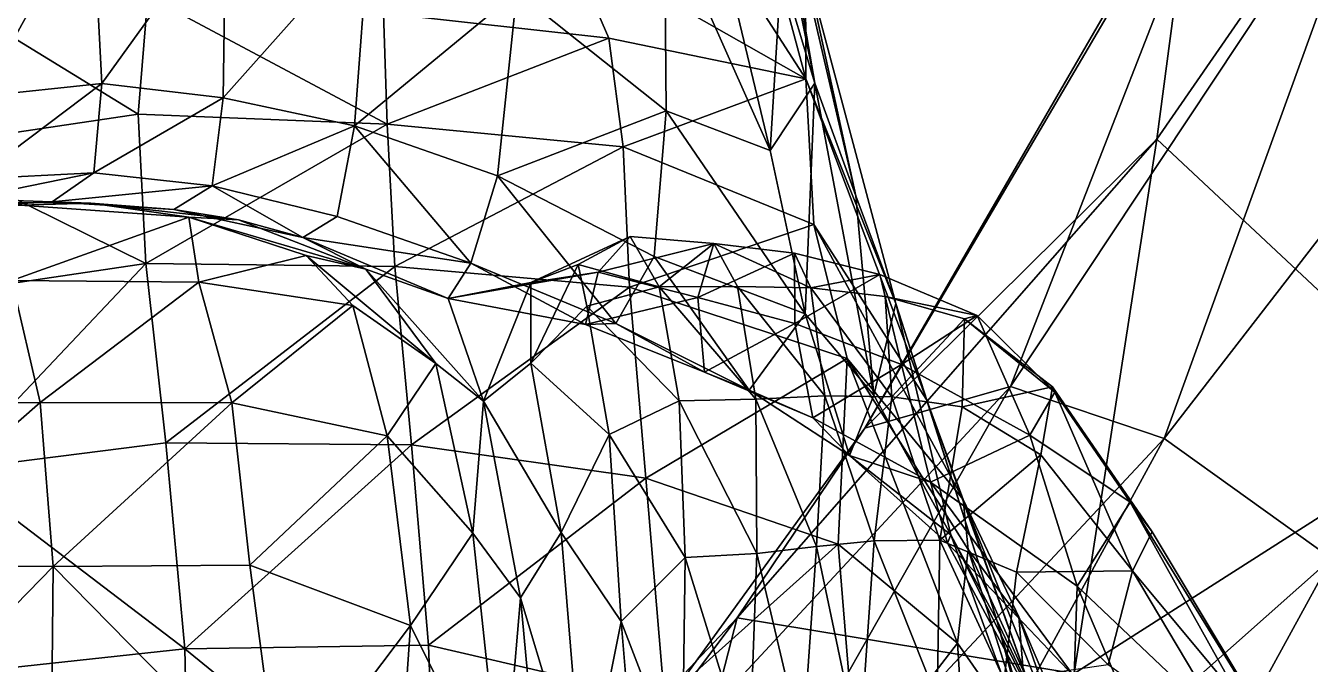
# Model space of a CAD drawing. Extents: x -76 to 76, y -20 to 79.
# Drawn here: x -5.018 to -2.547, y 13.309 to 14.537 of the extents above; entities that cross this region are included whole.
import ezdxf

# ---------------------------------------------------------------- set-up
doc = ezdxf.new("R2010")
doc.units = 0

msp = doc.modelspace()

# ---------------------------------------------------------------- linework, layer by layer
for points in [[(-2.7707, 14.8568, 14.9312), (-2.8417, 14.3194, 15.8977), (-2.0647, 15.4438, 16.1168)], [(-2.2534, 13.7685, 17.1681), (-2.0647, 15.4438, 16.1168), (-2.8417, 14.3194, 15.8977)], [(-3.5646, 14.6431, 5.0661), (-3.6399, 15.124, 6.3021), (-3.5, 14.4269, 5.129)], [(-3.6399, 15.124, 6.3021), (-3.5822, 14.9027, 6.4904), (-3.5, 14.4269, 5.129)], [(-2.7707, 14.8568, 14.9312), (-2.6624, 15.0251, 14.1059), (-3.4036, 13.7632, 14.5945)], [(-2.6624, 15.0251, 14.1059), (-3.1234, 13.8432, 13.8105), (-3.4036, 13.7632, 14.5945)], [(-2.6624, 15.0251, 14.1059), (-2.3914, 14.9463, 13.5537), (-3.1234, 13.8432, 13.8105)], [(-3.6569, 14.9559, 7.3899), (-3.7192, 14.7488, 7.5953), (-3.5174, 14.435, 7.044)], [(-3.518, 14.6549, 6.6765), (-3.6569, 14.9559, 7.3899), (-3.5174, 14.435, 7.044)], [(-2.3914, 14.9463, 13.5537), (-2.8278, 13.7431, 13.2451), (-3.1234, 13.8432, 13.8105)], [(-2.3914, 14.9463, 13.5537), (-2.0723, 14.7202, 13.1547), (-2.8278, 13.7431, 13.2451)], [(-3.4212, 14.2099, 5.2182), (-3.5, 14.4269, 5.129), (-3.5822, 14.9027, 6.4904)], [(-3.518, 14.6549, 6.6765), (-3.4212, 14.2099, 5.2182), (-3.5822, 14.9027, 6.4904)], [(-2.7707, 14.8568, 14.9312), (-3.4036, 13.7632, 14.5945), (-2.8417, 14.3194, 15.8977)], [(-5.1292, 14.7386, 3.6912), (-4.8907, 14.7847, 3.657), (-5.1029, 14.4018, 3.3285)], [(-4.8907, 14.7847, 3.657), (-4.8722, 14.4265, 3.2624), (-5.1029, 14.4018, 3.3285)], [(-4.8907, 14.7847, 3.657), (-4.6333, 14.7579, 3.6175), (-4.8722, 14.4265, 3.2624)], [(-4.6333, 14.7579, 3.6175), (-4.6382, 14.3989, 3.2163), (-4.8722, 14.4265, 3.2624)], [(-4.6333, 14.7579, 3.6175), (-4.3584, 14.7138, 3.5962), (-4.6382, 14.3989, 3.2163)], [(-3.7859, 14.3738, 3.5687), (-4.0735, 14.6025, 3.5831), (-3.7891, 14.7546, 4.0737)], [(-3.7192, 14.7488, 7.5953), (-3.9752, 14.6957, 7.782), (-3.5174, 14.435, 7.044)], [(-3.7859, 14.3738, 3.5687), (-3.7891, 14.7546, 4.0737), (-3.586, 14.2975, 3.9354)], [(-3.7891, 14.7546, 4.0737), (-3.6621, 14.6169, 4.2778), (-3.586, 14.2975, 3.9354)], [(-4.3584, 14.7138, 3.5962), (-4.3858, 14.3449, 3.2029), (-4.6382, 14.3989, 3.2163)], [(-4.3584, 14.7138, 3.5962), (-4.0735, 14.6025, 3.5831), (-4.3858, 14.3449, 3.2029)], [(-2.0723, 14.7202, 13.1547), (-2.5058, 13.5126, 12.817), (-2.8278, 13.7431, 13.2451)], [(-3.8965, 14.5135, 7.6556), (-3.9752, 14.6957, 7.782), (-4.3298, 14.5613, 7.8057)], [(-3.9752, 14.6957, 7.782), (-3.8965, 14.5135, 7.6556), (-3.5174, 14.435, 7.044)], [(-3.5646, 14.6431, 5.0661), (-3.586, 14.2975, 3.9354), (-3.6621, 14.6169, 4.2778)], [(-3.5646, 14.6431, 5.0661), (-3.5, 14.4269, 5.129), (-3.586, 14.2975, 3.9354)], [(-3.4212, 14.2099, 5.2182), (-3.518, 14.6549, 6.6765), (-3.344, 14.003, 5.3831)], [(-3.518, 14.6549, 6.6765), (-3.5174, 14.435, 7.044), (-3.344, 14.003, 5.3831)], [(-5.2379, 14.3022, 7.0218), (-4.8023, 14.367, 7.5994), (-5.2159, 14.6214, 7.112)], [(-4.8023, 14.367, 7.5994), (-4.7835, 14.5942, 7.6687), (-5.2159, 14.6214, 7.112)], [(-4.8023, 14.367, 7.5994), (-4.323, 14.348, 7.7349), (-4.7835, 14.5942, 7.6687)], [(-4.323, 14.348, 7.7349), (-4.3298, 14.5613, 7.8057), (-4.7835, 14.5942, 7.6687)], [(-4.0735, 14.6025, 3.5831), (-4.1109, 14.2485, 3.2208), (-4.3858, 14.3449, 3.2029)], [(-4.0735, 14.6025, 3.5831), (-3.7859, 14.3738, 3.5687), (-4.1109, 14.2485, 3.2208)], [(-3.8965, 14.5135, 7.6556), (-4.3298, 14.5613, 7.8057), (-4.323, 14.348, 7.7349)], [(-3.8687, 14.3047, 7.597), (-3.8965, 14.5135, 7.6556), (-4.323, 14.348, 7.7349)], [(-3.8965, 14.5135, 7.6556), (-3.8687, 14.3047, 7.597), (-3.5174, 14.435, 7.044)], [(-4.8873, 14.2545, 2.9192), (-5.1154, 14.2426, 2.998), (-4.8722, 14.4265, 3.2624)], [(-5.1154, 14.2426, 2.998), (-5.1029, 14.4018, 3.3285), (-4.8722, 14.4265, 3.2624)], [(-4.8873, 14.2545, 2.9192), (-4.8722, 14.4265, 3.2624), (-4.6382, 14.3989, 3.2163)], [(-3.8687, 14.3047, 7.597), (-3.5018, 14.1552, 6.9789), (-3.5174, 14.435, 7.044)], [(-3.5, 14.4269, 5.129), (-3.5188, 13.9834, 3.6162), (-3.586, 14.2975, 3.9354)], [(-3.3864, 13.8266, 3.7554), (-3.5188, 13.9834, 3.6162), (-3.5, 14.4269, 5.129)], [(-3.2844, 13.8174, 5.6734), (-3.344, 14.003, 5.3831), (-3.5174, 14.435, 7.044)], [(-3.5018, 14.1552, 6.9789), (-3.2844, 13.8174, 5.6734), (-3.5174, 14.435, 7.044)], [(-3.4212, 14.2099, 5.2182), (-3.3864, 13.8266, 3.7554), (-3.5, 14.4269, 5.129)], [(-4.6599, 14.2296, 2.8598), (-4.8873, 14.2545, 2.9192), (-4.6382, 14.3989, 3.2163)], [(-4.6599, 14.2296, 2.8598), (-4.6382, 14.3989, 3.2163), (-4.3858, 14.3449, 3.2029)], [(-4.8023, 14.367, 7.5994), (-5.2379, 14.3022, 7.0218), (-4.7871, 14.08, 7.572)], [(-4.8023, 14.367, 7.5994), (-4.7871, 14.08, 7.572), (-4.323, 14.348, 7.7349)], [(-3.7859, 14.3738, 3.5687), (-3.8092, 14.0933, 3.2684), (-4.1109, 14.2485, 3.2208)], [(-3.8092, 14.0933, 3.2684), (-3.7859, 14.3738, 3.5687), (-3.5188, 13.9834, 3.6162)], [(-3.7859, 14.3738, 3.5687), (-3.586, 14.2975, 3.9354), (-3.5188, 13.9834, 3.6162)], [(-4.7871, 14.08, 7.572), (-4.308, 14.0744, 7.6819), (-4.323, 14.348, 7.7349)], [(-4.4193, 14.1704, 2.8441), (-4.6599, 14.2296, 2.8598), (-4.3858, 14.3449, 3.2029)], [(-4.4193, 14.1704, 2.8441), (-4.3858, 14.3449, 3.2029), (-4.1617, 14.0808, 2.8651)], [(-4.3858, 14.3449, 3.2029), (-4.1109, 14.2485, 3.2208), (-4.1617, 14.0808, 2.8651)], [(-3.8687, 14.3047, 7.597), (-4.323, 14.348, 7.7349), (-4.308, 14.0744, 7.6819)], [(-3.0007, 13.2912, 16.874), (-2.8417, 14.3194, 15.8977), (-3.6497, 13.3985, 15.5108)], [(-3.4036, 13.7632, 14.5945), (-3.6497, 13.3985, 15.5108), (-2.8417, 14.3194, 15.8977)], [(-3.0007, 13.2912, 16.874), (-2.2534, 13.7685, 17.1681), (-2.8417, 14.3194, 15.8977)], [(-5.2379, 14.3022, 7.0218), (-5.2761, 14.0078, 7.0892), (-4.7871, 14.08, 7.572)], [(-3.8566, 14.0342, 7.5701), (-3.8687, 14.3047, 7.597), (-4.308, 14.0744, 7.6819)], [(-3.8687, 14.3047, 7.597), (-3.8566, 14.0342, 7.5701), (-3.5018, 14.1552, 6.9789)], [(-4.8873, 14.2545, 2.9192), (-4.9673, 14.1987, 2.6654), (-5.1332, 14.2041, 2.7983)], [(-5.1154, 14.2426, 2.998), (-4.8873, 14.2545, 2.9192), (-5.1332, 14.2041, 2.7983)], [(-4.8873, 14.2545, 2.9192), (-4.6599, 14.2296, 2.8598), (-4.9673, 14.1987, 2.6654)], [(-3.8831, 13.9646, 2.9158), (-4.1617, 14.0808, 2.8651), (-4.1109, 14.2485, 3.2208)], [(-3.8092, 14.0933, 3.2684), (-3.8831, 13.9646, 2.9158), (-4.1109, 14.2485, 3.2208)], [(-4.6599, 14.2296, 2.8598), (-4.7332, 14.1841, 2.5765), (-4.9673, 14.1987, 2.6654)], [(-4.4851, 14.1301, 2.5454), (-4.7332, 14.1841, 2.5765), (-4.6599, 14.2296, 2.8598)], [(-4.4193, 14.1704, 2.8441), (-4.4851, 14.1301, 2.5454), (-4.6599, 14.2296, 2.8598)], [(-4.9673, 14.1987, 2.6654), (-5.1435, 14.1893, 2.5394), (-5.1332, 14.2041, 2.7983)], [(-5.1435, 14.1893, 2.5394), (-4.9673, 14.1987, 2.6654), (-4.8929, 14.1962, 2.3951)], [(-5.1435, 14.1893, 2.5394), (-4.8929, 14.1962, 2.3951), (-5.1113, 14.1978, 2.1688)], [(-4.7047, 14.1694, 2.0653), (-5.1113, 14.1978, 2.1688), (-4.8929, 14.1962, 2.3951)], [(-5.045, 14.0474, 1.6223), (-5.1113, 14.1978, 2.1688), (-4.7047, 14.1694, 2.0653)], [(-4.9673, 14.1987, 2.6654), (-4.7332, 14.1841, 2.5765), (-4.8929, 14.1962, 2.3951)], [(-4.6091, 14.164, 2.3329), (-4.7047, 14.1694, 2.0653), (-4.8929, 14.1962, 2.3951)], [(-4.6091, 14.164, 2.3329), (-4.8929, 14.1962, 2.3951), (-4.7332, 14.1841, 2.5765)], [(-3.4212, 14.2099, 5.2182), (-3.344, 14.003, 5.3831), (-3.3864, 13.8266, 3.7554)], [(-4.6852, 14.0439, 1.6013), (-5.045, 14.0474, 1.6223), (-4.7047, 14.1694, 2.0653)], [(-4.4851, 14.1301, 2.5454), (-4.6091, 14.164, 2.3329), (-4.7332, 14.1841, 2.5765)], [(-4.6091, 14.164, 2.3329), (-4.364, 14.069, 2.1609), (-4.7047, 14.1694, 2.0653)], [(-4.6852, 14.0439, 1.6013), (-4.7047, 14.1694, 2.0653), (-4.4787, 14.0951, 1.9681)], [(-4.364, 14.069, 2.1609), (-4.4787, 14.0951, 1.9681), (-4.7047, 14.1694, 2.0653)], [(-4.6091, 14.164, 2.3329), (-4.4851, 14.1301, 2.5454), (-4.364, 14.069, 2.1609)], [(-4.4193, 14.1704, 2.8441), (-4.1617, 14.0808, 2.8651), (-4.4851, 14.1301, 2.5454)], [(-3.8566, 14.0342, 7.5701), (-3.4377, 13.8971, 7.1065), (-3.5018, 14.1552, 6.9789)], [(-3.2844, 13.8174, 5.6734), (-3.5018, 14.1552, 6.9789), (-3.2147, 13.6257, 5.9122)], [(-3.5018, 14.1552, 6.9789), (-3.4377, 13.8971, 7.1065), (-3.2147, 13.6257, 5.9122)], [(-4.4851, 14.1301, 2.5454), (-4.2054, 14.0125, 2.4316), (-4.364, 14.069, 2.1609)], [(-4.1617, 14.0808, 2.8651), (-4.2054, 14.0125, 2.4316), (-4.4851, 14.1301, 2.5454)], [(-3.9172, 14.063, 2.3354), (-3.8552, 14.1318, 2.0501), (-4.0467, 14.0434, 2.1626)], [(-3.8552, 14.1318, 2.0501), (-3.9556, 14.0783, 1.9649), (-4.0467, 14.0434, 2.1626)], [(-3.8552, 14.1318, 2.0501), (-3.7998, 14.0354, 1.5973), (-3.9556, 14.0783, 1.9649)], [(-3.8552, 14.1318, 2.0501), (-3.9172, 14.063, 2.3354), (-3.6946, 14.1184, 2.0685)], [(-3.9172, 14.063, 2.3354), (-3.7252, 14.0143, 2.3667), (-3.6946, 14.1184, 2.0685)], [(-3.7998, 14.0354, 1.5973), (-3.8552, 14.1318, 2.0501), (-3.6946, 14.1184, 2.0685)], [(-3.6491, 14.0357, 1.6124), (-3.7998, 14.0354, 1.5973), (-3.6946, 14.1184, 2.0685)], [(-3.5393, 14.0996, 2.0861), (-3.6946, 14.1184, 2.0685), (-3.7252, 14.0143, 2.3667)], [(-3.5074, 14.0331, 1.6316), (-3.6491, 14.0357, 1.6124), (-3.6946, 14.1184, 2.0685)], [(-3.5393, 14.0996, 2.0861), (-3.5074, 14.0331, 1.6316), (-3.6946, 14.1184, 2.0685)], [(-4.3893, 13.9995, 1.6073), (-4.6852, 14.0439, 1.6013), (-4.4787, 14.0951, 1.9681)], [(-4.2295, 13.8879, 1.6871), (-4.3893, 13.9995, 1.6073), (-4.4787, 14.0951, 1.9681)], [(-4.364, 14.069, 2.1609), (-4.2295, 13.8879, 1.6871), (-4.4787, 14.0951, 1.9681)], [(-3.8831, 13.9646, 2.9158), (-3.8092, 14.0933, 3.2684), (-3.6261, 13.8364, 2.9768)], [(-3.8092, 14.0933, 3.2684), (-3.5188, 13.9834, 3.6162), (-3.6261, 13.8364, 2.9768)], [(-3.5385, 13.9645, 2.4106), (-3.5393, 14.0996, 2.0861), (-3.7252, 14.0143, 2.3667)], [(-3.5074, 14.0331, 1.6316), (-3.5393, 14.0996, 2.0861), (-3.3751, 14.0589, 2.0681)], [(-3.5393, 14.0996, 2.0861), (-3.5385, 13.9645, 2.4106), (-3.3751, 14.0589, 2.0681)], [(-4.7871, 14.08, 7.572), (-5.2761, 14.0078, 7.0892), (-5.1637, 13.6826, 7.3129)], [(-4.7488, 13.7349, 7.5878), (-4.7871, 14.08, 7.572), (-5.1637, 13.6826, 7.3129)], [(-4.7871, 14.08, 7.572), (-4.7488, 13.7349, 7.5878), (-4.308, 14.0744, 7.6819)], [(-4.7488, 13.7349, 7.5878), (-4.2758, 13.7312, 7.6718), (-4.308, 14.0744, 7.6819)], [(-4.2295, 13.8879, 1.6871), (-4.364, 14.069, 2.1609), (-4.1378, 13.8153, 1.7471)], [(-4.364, 14.069, 2.1609), (-4.2054, 14.0125, 2.4316), (-4.1378, 13.8153, 1.7471)], [(-3.8566, 14.0342, 7.5701), (-4.308, 14.0744, 7.6819), (-4.2758, 13.7312, 7.6718)], [(-3.9412, 13.9628, 2.5813), (-4.2054, 14.0125, 2.4316), (-4.1617, 14.0808, 2.8651)], [(-3.8831, 13.9646, 2.9158), (-3.9412, 13.9628, 2.5813), (-4.1617, 14.0808, 2.8651)], [(-4.0463, 13.8881, 1.694), (-4.0467, 14.0434, 2.1626), (-3.9556, 14.0783, 1.9649)], [(-3.939, 13.9977, 1.615), (-4.0463, 13.8881, 1.694), (-3.9556, 14.0783, 1.9649)], [(-3.7998, 14.0354, 1.5973), (-3.939, 13.9977, 1.615), (-3.9556, 14.0783, 1.9649)], [(-5.045, 14.0474, 1.6223), (-4.9909, 13.8128, 1.0793), (-5.3645, 13.8105, 1.0911)], [(-5.045, 14.0474, 1.6223), (-4.6852, 14.0439, 1.6013), (-4.9909, 13.8128, 1.0793)], [(-4.6852, 14.0439, 1.6013), (-4.6221, 13.8122, 1.0658), (-4.9909, 13.8128, 1.0793)], [(-4.6852, 14.0439, 1.6013), (-4.3893, 13.9995, 1.6073), (-4.6221, 13.8122, 1.0658)], [(-3.9172, 14.063, 2.3354), (-4.0467, 14.0434, 2.1626), (-4.2054, 14.0125, 2.4316)], [(-3.9412, 13.9628, 2.5813), (-3.9172, 14.063, 2.3354), (-4.2054, 14.0125, 2.4316)], [(-4.1378, 13.8153, 1.7471), (-4.2054, 14.0125, 2.4316), (-4.0467, 14.0434, 2.1626)], [(-4.0463, 13.8881, 1.694), (-4.1378, 13.8153, 1.7471), (-4.0467, 14.0434, 2.1626)], [(-3.9172, 14.063, 2.3354), (-3.9412, 13.9628, 2.5813), (-3.7252, 14.0143, 2.3667)], [(-3.5385, 13.9645, 2.4106), (-3.3333, 13.8857, 2.4043), (-3.3751, 14.0589, 2.0681)], [(-3.3649, 14.0162, 1.6304), (-3.5074, 14.0331, 1.6316), (-3.3751, 14.0589, 2.0681)], [(-3.1877, 13.98, 1.9793), (-3.3751, 14.0589, 2.0681), (-3.3333, 13.8857, 2.4043)], [(-3.3649, 14.0162, 1.6304), (-3.3751, 14.0589, 2.0681), (-3.1877, 13.98, 1.9793)], [(-3.825, 13.6668, 7.5388), (-3.8566, 14.0342, 7.5701), (-4.2758, 13.7312, 7.6718)], [(-3.7998, 14.0354, 1.5973), (-3.7611, 13.8157, 1.0882), (-3.939, 13.9977, 1.615)], [(-3.8566, 14.0342, 7.5701), (-3.825, 13.6668, 7.5388), (-3.4377, 13.8971, 7.1065)], [(-3.7998, 14.0354, 1.5973), (-3.6491, 14.0357, 1.6124), (-3.6134, 13.8193, 1.1066)], [(-3.7611, 13.8157, 1.0882), (-3.7998, 14.0354, 1.5973), (-3.6134, 13.8193, 1.1066)], [(-3.5074, 14.0331, 1.6316), (-3.4807, 13.8251, 1.139), (-3.6491, 14.0357, 1.6124)], [(-3.4807, 13.8251, 1.139), (-3.6134, 13.8193, 1.1066), (-3.6491, 14.0357, 1.6124)], [(-3.5074, 14.0331, 1.6316), (-3.3649, 14.0162, 1.6304), (-3.352, 13.8234, 1.162)], [(-3.4807, 13.8251, 1.139), (-3.5074, 14.0331, 1.6316), (-3.352, 13.8234, 1.162)], [(-3.2119, 13.9734, 1.5842), (-3.3649, 14.0162, 1.6304), (-3.1877, 13.98, 1.9793)], [(-3.3649, 14.0162, 1.6304), (-3.2119, 13.9734, 1.5842), (-3.352, 13.8234, 1.162)], [(-4.3893, 13.9995, 1.6073), (-4.3229, 13.7484, 1.0719), (-4.6221, 13.8122, 1.0658)], [(-4.3893, 13.9995, 1.6073), (-4.2295, 13.8879, 1.6871), (-4.3229, 13.7484, 1.0719)], [(-4.0463, 13.8881, 1.694), (-3.939, 13.9977, 1.615), (-3.8955, 13.7511, 1.0931)], [(-3.9412, 13.9628, 2.5813), (-3.7121, 13.8711, 2.6289), (-3.7252, 14.0143, 2.3667)], [(-3.7611, 13.8157, 1.0882), (-3.8955, 13.7511, 1.0931), (-3.939, 13.9977, 1.615)], [(-3.5385, 13.9645, 2.4106), (-3.7252, 14.0143, 2.3667), (-3.7121, 13.8711, 2.6289)], [(-3.344, 14.003, 5.3831), (-3.2382, 13.5583, 3.7109), (-3.3864, 13.8266, 3.7554)], [(-3.2844, 13.8174, 5.6734), (-3.1496, 13.3942, 4.3883), (-3.344, 14.003, 5.3831)], [(-3.1496, 13.3942, 4.3883), (-3.2382, 13.5583, 3.7109), (-3.344, 14.003, 5.3831)], [(-3.4334, 13.7108, 3.0287), (-3.6261, 13.8364, 2.9768), (-3.5188, 13.9834, 3.6162)], [(-3.3864, 13.8266, 3.7554), (-3.4334, 13.7108, 3.0287), (-3.5188, 13.9834, 3.6162)], [(-3.2119, 13.9734, 1.5842), (-3.2167, 13.8044, 1.1527), (-3.352, 13.8234, 1.162)], [(-3.0863, 13.7499, 2.285), (-3.1877, 13.98, 1.9793), (-3.3333, 13.8857, 2.4043)], [(-3.2119, 13.9734, 1.5842), (-3.0426, 13.843, 1.5615), (-3.2167, 13.8044, 1.1527)], [(-3.2119, 13.9734, 1.5842), (-3.1877, 13.98, 1.9793), (-3.0385, 13.8322, 1.8664)], [(-3.0426, 13.843, 1.5615), (-3.2119, 13.9734, 1.5842), (-3.0385, 13.8322, 1.8664)], [(-3.1877, 13.98, 1.9793), (-3.0863, 13.7499, 2.285), (-3.0385, 13.8322, 1.8664)], [(-3.9412, 13.9628, 2.5813), (-3.8831, 13.9646, 2.9158), (-3.7121, 13.8711, 2.6289)], [(-3.8831, 13.9646, 2.9158), (-3.6261, 13.8364, 2.9768), (-3.7121, 13.8711, 2.6289)], [(-3.5036, 13.7832, 2.6949), (-3.5385, 13.9645, 2.4106), (-3.7121, 13.8711, 2.6289)], [(-3.5385, 13.9645, 2.4106), (-3.5036, 13.7832, 2.6949), (-3.3333, 13.8857, 2.4043)], [(-3.825, 13.6668, 7.5388), (-3.4553, 13.5402, 7.2545), (-3.4377, 13.8971, 7.1065)], [(-3.4553, 13.5402, 7.2545), (-3.2257, 13.3499, 6.8845), (-3.4377, 13.8971, 7.1065)], [(-3.2257, 13.3499, 6.8845), (-3.2052, 13.5296, 6.6427), (-3.4377, 13.8971, 7.1065)], [(-3.2147, 13.6257, 5.9122), (-3.4377, 13.8971, 7.1065), (-3.2052, 13.5296, 6.6427)], [(-4.2295, 13.8879, 1.6871), (-4.1579, 13.561, 1.1185), (-4.3229, 13.7484, 1.0719)], [(-4.2295, 13.8879, 1.6871), (-4.1378, 13.8153, 1.7471), (-4.1579, 13.561, 1.1185)], [(-4.0463, 13.8881, 1.694), (-3.9882, 13.5625, 1.131), (-4.1378, 13.8153, 1.7471)], [(-3.9882, 13.5625, 1.131), (-4.0463, 13.8881, 1.694), (-3.8955, 13.7511, 1.0931)], [(-3.5036, 13.7832, 2.6949), (-3.7121, 13.8711, 2.6289), (-3.6261, 13.8364, 2.9768)], [(-3.5036, 13.7832, 2.6949), (-3.2774, 13.6592, 2.7035), (-3.3333, 13.8857, 2.4043)], [(-3.0863, 13.7499, 2.285), (-3.3333, 13.8857, 2.4043), (-3.2774, 13.6592, 2.7035)], [(-4.1337, 12.7555, 14.0405), (-3.4036, 13.7632, 14.5945), (-3.1234, 13.8432, 13.8105)], [(-3.7247, 12.7841, 13.3778), (-4.1337, 12.7555, 14.0405), (-3.1234, 13.8432, 13.8105)], [(-3.7247, 12.7841, 13.3778), (-3.1234, 13.8432, 13.8105), (-2.8278, 13.7431, 13.2451)], [(-3.0426, 13.843, 1.5615), (-3.0654, 13.7117, 1.1467), (-3.2167, 13.8044, 1.1527)], [(-2.8886, 13.4888, 1.1797), (-3.0654, 13.7117, 1.1467), (-3.0426, 13.843, 1.5615)], [(-2.8511, 13.5637, 1.6308), (-2.8886, 13.4888, 1.1797), (-3.0426, 13.843, 1.5615)], [(-2.8511, 13.5637, 1.6308), (-3.0426, 13.843, 1.5615), (-3.0385, 13.8322, 1.8664)], [(-3.7611, 13.8157, 1.0882), (-3.6134, 13.8193, 1.1066), (-3.6119, 13.5221, 0.6594)], [(-3.4334, 13.7108, 3.0287), (-3.5036, 13.7832, 2.6949), (-3.6261, 13.8364, 2.9768)], [(-3.4807, 13.8251, 1.139), (-3.4968, 13.5355, 0.6999), (-3.6134, 13.8193, 1.1066)], [(-3.4968, 13.5355, 0.6999), (-3.6119, 13.5221, 0.6594), (-3.6134, 13.8193, 1.1066)], [(-3.4968, 13.5355, 0.6999), (-3.4807, 13.8251, 1.139), (-3.3856, 13.5468, 0.7332)], [(-3.4807, 13.8251, 1.139), (-3.352, 13.8234, 1.162), (-3.3856, 13.5468, 0.7332)], [(-3.4334, 13.7108, 3.0287), (-3.3864, 13.8266, 3.7554), (-3.2382, 13.5583, 3.7109)], [(-3.2598, 13.548, 0.7375), (-3.3856, 13.5468, 0.7332), (-3.352, 13.8234, 1.162)], [(-3.2167, 13.8044, 1.1527), (-3.2598, 13.548, 0.7375), (-3.352, 13.8234, 1.162)], [(-3.0863, 13.7499, 2.285), (-2.8935, 13.6211, 2.0335), (-3.0385, 13.8322, 1.8664)], [(-2.8935, 13.6211, 2.0335), (-2.8511, 13.5637, 1.6308), (-3.0385, 13.8322, 1.8664)], [(-5.3505, 13.4978, 0.5946), (-5.3645, 13.8105, 1.0911), (-4.9909, 13.8128, 1.0793)], [(-4.9657, 13.497, 0.5826), (-5.3505, 13.4978, 0.5946), (-4.9909, 13.8128, 1.0793)], [(-4.9657, 13.497, 0.5826), (-4.9909, 13.8128, 1.0793), (-4.6221, 13.8122, 1.0658)], [(-4.5871, 13.4994, 0.5836), (-4.9657, 13.497, 0.5826), (-4.6221, 13.8122, 1.0658)], [(-4.5871, 13.4994, 0.5836), (-4.6221, 13.8122, 1.0658), (-4.3229, 13.7484, 1.0719)], [(-4.1378, 13.8153, 1.7471), (-4.0666, 13.4368, 1.155), (-4.1579, 13.561, 1.1185)], [(-3.9882, 13.5625, 1.131), (-4.0666, 13.4368, 1.155), (-4.1378, 13.8153, 1.7471)], [(-3.7611, 13.8157, 1.0882), (-3.7495, 13.5143, 0.6339), (-3.8955, 13.7511, 1.0931)], [(-3.7495, 13.5143, 0.6339), (-3.7611, 13.8157, 1.0882), (-3.6119, 13.5221, 0.6594)], [(-3.2844, 13.8174, 5.6734), (-3.2147, 13.6257, 5.9122), (-3.0771, 13.2406, 4.8398)], [(-3.1496, 13.3942, 4.3883), (-3.2844, 13.8174, 5.6734), (-3.0771, 13.2406, 4.8398)], [(-3.2598, 13.548, 0.7375), (-3.2167, 13.8044, 1.1527), (-3.0654, 13.7117, 1.1467)], [(-3.5036, 13.7832, 2.6949), (-3.4334, 13.7108, 3.0287), (-3.2774, 13.6592, 2.7035)], [(-2.2534, 13.7685, 17.1681), (-3.0007, 13.2912, 16.874), (-2.4336, 12.2056, 17.9434)], [(-4.2778, 13.3837, 0.6071), (-4.5871, 13.4994, 0.5836), (-4.3229, 13.7484, 1.0719)], [(-4.2778, 13.3837, 0.6071), (-4.3229, 13.7484, 1.0719), (-4.1579, 13.561, 1.1185)], [(-3.4036, 13.7632, 14.5945), (-4.1337, 12.7555, 14.0405), (-3.6497, 13.3985, 15.5108)], [(-3.9882, 13.5625, 1.131), (-3.8955, 13.7511, 1.0931), (-3.8726, 13.3913, 0.635)], [(-3.7495, 13.5143, 0.6339), (-3.8726, 13.3913, 0.635), (-3.8955, 13.7511, 1.0931)], [(-2.995, 13.4595, 2.5788), (-3.0863, 13.7499, 2.285), (-3.2774, 13.6592, 2.7035)], [(-3.0863, 13.7499, 2.285), (-2.995, 13.4595, 2.5788), (-2.8935, 13.6211, 2.0335)], [(-4.7488, 13.7349, 7.5878), (-5.1637, 13.6826, 7.3129), (-4.7124, 13.339, 7.569)], [(-4.7488, 13.7349, 7.5878), (-4.7124, 13.339, 7.569), (-4.2758, 13.7312, 7.6718)], [(-4.7124, 13.339, 7.569), (-4.2434, 13.3455, 7.6469), (-4.2758, 13.7312, 7.6718)], [(-3.825, 13.6668, 7.5388), (-4.2758, 13.7312, 7.6718), (-4.2434, 13.3455, 7.6469)], [(-3.3742, 12.7419, 12.8492), (-3.7247, 12.7841, 13.3778), (-2.8278, 13.7431, 13.2451)], [(-3.3742, 12.7419, 12.8492), (-2.8278, 13.7431, 13.2451), (-2.5058, 13.5126, 12.817)], [(-3.4334, 13.7108, 3.0287), (-3.245, 13.5423, 3.0298), (-3.2774, 13.6592, 2.7035)], [(-3.245, 13.5423, 3.0298), (-3.4334, 13.7108, 3.0287), (-3.2382, 13.5583, 3.7109)], [(-3.1122, 13.486, 0.7439), (-3.2598, 13.548, 0.7375), (-3.0654, 13.7117, 1.1467)], [(-3.1122, 13.486, 0.7439), (-3.0654, 13.7117, 1.1467), (-2.8886, 13.4888, 1.1797)], [(-5.1637, 13.6826, 7.3129), (-5.1271, 13.2937, 7.2942), (-4.7124, 13.339, 7.569)], [(-3.7891, 13.2407, 7.4803), (-3.825, 13.6668, 7.5388), (-4.2434, 13.3455, 7.6469)], [(-3.825, 13.6668, 7.5388), (-3.7891, 13.2407, 7.4803), (-3.4553, 13.5402, 7.2545)], [(-3.0009, 13.2854, 2.9383), (-2.995, 13.4595, 2.5788), (-3.2774, 13.6592, 2.7035)], [(-3.245, 13.5423, 3.0298), (-3.0009, 13.2854, 2.9383), (-3.2774, 13.6592, 2.7035)], [(-3.1072, 13.4006, 5.9225), (-3.0038, 13.1011, 5.1238), (-3.2147, 13.6257, 5.9122)], [(-3.1072, 13.4006, 5.9225), (-3.2147, 13.6257, 5.9122), (-3.2052, 13.5296, 6.6427)], [(-3.0038, 13.1011, 5.1238), (-3.0771, 13.2406, 4.8398), (-3.2147, 13.6257, 5.9122)], [(-2.995, 13.4595, 2.5788), (-2.5875, 13.0725, 2.2643), (-2.8935, 13.6211, 2.0335)], [(-2.8511, 13.5637, 1.6308), (-2.8935, 13.6211, 2.0335), (-2.5917, 13.132, 1.603)], [(-2.8935, 13.6211, 2.0335), (-2.5875, 13.0725, 2.2643), (-2.5917, 13.132, 1.603)], [(-4.1011, 13.0288, 0.6623), (-4.2778, 13.3837, 0.6071), (-4.1579, 13.561, 1.1185)], [(-4.1011, 13.0288, 0.6623), (-4.1579, 13.561, 1.1185), (-4.0666, 13.4368, 1.155)], [(-3.9882, 13.5625, 1.131), (-3.9445, 13.0319, 0.6746), (-4.0666, 13.4368, 1.155)], [(-3.9445, 13.0319, 0.6746), (-3.9882, 13.5625, 1.131), (-3.8726, 13.3913, 0.635)], [(-3.4968, 13.5355, 0.6999), (-3.3856, 13.5468, 0.7332), (-3.414, 13.1424, 0.4061)], [(-3.2647, 13.2416, 0.4438), (-3.414, 13.1424, 0.4061), (-3.3856, 13.5468, 0.7332)], [(-3.2598, 13.548, 0.7375), (-3.2647, 13.2416, 0.4438), (-3.3856, 13.5468, 0.7332)], [(-3.2647, 13.2416, 0.4438), (-3.2598, 13.548, 0.7375), (-3.136, 13.279, 0.538)], [(-3.2598, 13.548, 0.7375), (-3.1122, 13.486, 0.7439), (-3.136, 13.279, 0.538)], [(-3.245, 13.5423, 3.0298), (-3.2382, 13.5583, 3.7109), (-3.0357, 13.1532, 3.3578)], [(-3.0308, 12.9883, 3.8314), (-3.0357, 13.1532, 3.3578), (-3.2382, 13.5583, 3.7109)], [(-3.1496, 13.3942, 4.3883), (-3.0308, 12.9883, 3.8314), (-3.2382, 13.5583, 3.7109)], [(-2.8511, 13.5637, 1.6308), (-2.5917, 13.132, 1.603), (-2.8886, 13.4888, 1.1797)], [(-3.7891, 13.2407, 7.4803), (-3.4192, 13.0983, 7.1797), (-3.4553, 13.5402, 7.2545)], [(-3.7495, 13.5143, 0.6339), (-3.6119, 13.5221, 0.6594), (-3.6266, 13.1163, 0.3626)], [(-3.5235, 13.1498, 0.4064), (-3.6266, 13.1163, 0.3626), (-3.6119, 13.5221, 0.6594)], [(-3.4968, 13.5355, 0.6999), (-3.5235, 13.1498, 0.4064), (-3.6119, 13.5221, 0.6594)], [(-3.5235, 13.1498, 0.4064), (-3.4968, 13.5355, 0.6999), (-3.414, 13.1424, 0.4061)], [(-3.2257, 13.3499, 6.8845), (-3.4553, 13.5402, 7.2545), (-3.4192, 13.0983, 7.1797)], [(-3.0009, 13.2854, 2.9383), (-3.245, 13.5423, 3.0298), (-3.0357, 13.1532, 3.3578)], [(-3.2257, 13.3499, 6.8845), (-3.0839, 13.1464, 6.4339), (-3.2052, 13.5296, 6.6427)], [(-3.1072, 13.4006, 5.9225), (-3.2052, 13.5296, 6.6427), (-3.0991, 13.2969, 6.3399)], [(-3.0839, 13.1464, 6.4339), (-3.0991, 13.2969, 6.3399), (-3.2052, 13.5296, 6.6427)], [(-5.3505, 13.4978, 0.5946), (-4.9657, 13.497, 0.5826), (-5.4044, 13.0475, 0.2732)], [(-4.9657, 13.497, 0.5826), (-4.9706, 12.9836, 0.2257), (-5.4044, 13.0475, 0.2732)], [(-4.5284, 13.052, 0.2753), (-4.9706, 12.9836, 0.2257), (-4.9657, 13.497, 0.5826)], [(-4.5871, 13.4994, 0.5836), (-4.5284, 13.052, 0.2753), (-4.9657, 13.497, 0.5826)], [(-4.5871, 13.4994, 0.5836), (-4.2778, 13.3837, 0.6071), (-4.5284, 13.052, 0.2753)], [(-3.7495, 13.5143, 0.6339), (-3.7552, 13.0867, 0.3333), (-3.8726, 13.3913, 0.635)], [(-3.7552, 13.0867, 0.3333), (-3.7495, 13.5143, 0.6339), (-3.6266, 13.1163, 0.3626)], [(-3.0046, 12.6016, 12.4196), (-3.3742, 12.7419, 12.8492), (-2.5058, 13.5126, 12.817)], [(-3.0046, 12.6016, 12.4196), (-2.5058, 13.5126, 12.817), (-2.1461, 13.2012, 12.4449)], [(-3.1122, 13.486, 0.7439), (-2.9358, 13.308, 0.7834), (-3.136, 13.279, 0.538)], [(-2.9358, 13.308, 0.7834), (-3.1122, 13.486, 0.7439), (-2.8886, 13.4888, 1.1797)], [(-2.9358, 13.308, 0.7834), (-2.8886, 13.4888, 1.1797), (-2.6651, 13.1129, 1.1433)], [(-2.5917, 13.132, 1.603), (-2.6651, 13.1129, 1.1433), (-2.8886, 13.4888, 1.1797)], [(-3.0009, 13.2854, 2.9383), (-2.7657, 12.9193, 2.859), (-2.995, 13.4595, 2.5788)], [(-2.7657, 12.9193, 2.859), (-2.5875, 13.0725, 2.2643), (-2.995, 13.4595, 2.5788)], [(-4.0068, 12.7924, 0.701), (-4.1011, 13.0288, 0.6623), (-4.0666, 13.4368, 1.155)], [(-3.9445, 13.0319, 0.6746), (-4.0068, 12.7924, 0.701), (-4.0666, 13.4368, 1.155)], [(-4.1337, 12.7555, 14.0405), (-4.493, 12.5075, 14.846), (-3.6497, 13.3985, 15.5108)], [(-3.8433, 12.6447, 16.4732), (-3.6497, 13.3985, 15.5108), (-4.493, 12.5075, 14.846)], [(-3.8433, 12.6447, 16.4732), (-3.0007, 13.2912, 16.874), (-3.6497, 13.3985, 15.5108)], [(-3.1072, 13.4006, 5.9225), (-3.0115, 13.1746, 5.8669), (-3.0038, 13.1011, 5.1238)], [(-3.0115, 13.1746, 5.8669), (-3.1072, 13.4006, 5.9225), (-3.0991, 13.2969, 6.3399)], [(-4.2778, 13.3837, 0.6071), (-4.3045, 13.0035, 0.3856), (-4.5284, 13.052, 0.2753)], [(-4.2778, 13.3837, 0.6071), (-4.1011, 13.0288, 0.6623), (-4.3045, 13.0035, 0.3856)], [(-3.9445, 13.0319, 0.6746), (-3.8726, 13.3913, 0.635), (-3.8419, 13.0217, 0.4203)], [(-3.7552, 13.0867, 0.3333), (-3.8419, 13.0217, 0.4203), (-3.8726, 13.3913, 0.635)], [(-3.0308, 12.9883, 3.8314), (-3.1496, 13.3942, 4.3883), (-3.0025, 12.843, 4.2855)], [(-3.1496, 13.3942, 4.3883), (-3.0771, 13.2406, 4.8398), (-3.0025, 12.843, 4.2855)], [(-3.2033, 12.9923, 6.8552), (-3.2257, 13.3499, 6.8845), (-3.4192, 13.0983, 7.1797)], [(-3.2257, 13.3499, 6.8845), (-3.2033, 12.9923, 6.8552), (-3.0839, 13.1464, 6.4339)], [(-4.7028, 12.8995, 7.438), (-4.7124, 13.339, 7.569), (-5.1271, 13.2937, 7.2942)], [(-4.2279, 12.9442, 7.5499), (-4.2434, 13.3455, 7.6469), (-4.7124, 13.339, 7.569)], [(-4.7028, 12.8995, 7.438), (-4.2279, 12.9442, 7.5499), (-4.7124, 13.339, 7.569)], [(-3.7891, 13.2407, 7.4803), (-4.2434, 13.3455, 7.6469), (-4.2279, 12.9442, 7.5499)]]:
    msp.add_3dface(points)

doc.saveas('drawing.dxf')
